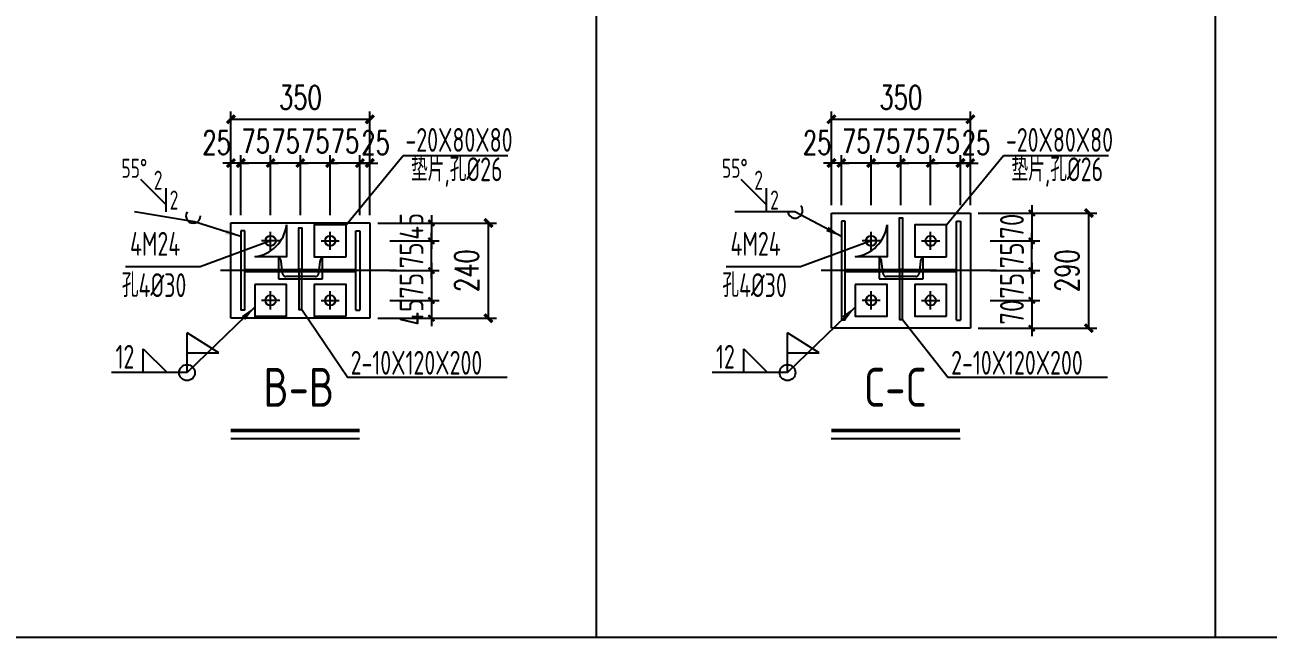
# Model space of a CAD drawing. Extents: x 180850 to 1399066, y 113487 to 334416.
# Drawn here: x 1345252 to 1360914, y 181713 to 189428 of the extents above; entities that cross this region are included whole.
import ezdxf
from ezdxf.enums import TextEntityAlignment as Align

# ---------------------------------------------------------------- set-up
doc = ezdxf.new("R2010")
doc.units = 0
doc.header["$LTSCALE"] = 1000
doc.linetypes.add('ACAD_ISO02W100', pattern=[15, 12, -3])
for name, color, linetype in [('AXIS', 3, 'Continuous'), ('DOTE', 1, 'Continuous'), ('GZ', 50, 'Continuous'), ('HfText', 7, 'Continuous'), ('NUM', 7, 'Continuous'), ('PUB_TEXT', 7, 'Continuous'), ('PZ', 202, 'Continuous'), ('TEXT', 7, 'Continuous'), ('THIN', 7, 'Continuous'), ('WELD', 7, 'Continuous'), ('引线', 3, 'Continuous'), ('虚线', 4, 'ACAD_ISO02W100')]:
    doc.layers.add(name, color=color, linetype=linetype)
doc.styles.add('_TCH_DIM_T3', font='SIMPLEX', dxfattribs={"width": 0.705882, "bigfont": 'GBCBIG'})
doc.styles.add('C', font='tssdeng.shx', dxfattribs={"height": 3, "bigfont": 'tssdchn.shx'})
doc.styles.get("Standard").update_dxf_attribs({"font": 'gbenor.shx', "bigfont": 'gbcbig.shx'})
doc.styles.add('TSSD_Dimension', font='Tssdeng.shx', dxfattribs={"width": 0.8, "bigfont": 'hztxt.shx'})
doc.styles.add('TSSD_Label', font='tssdeng.shx', dxfattribs={"width": 0.7, "bigfont": 'hztxt.shx'})
doc.styles.add('TSSD_Norm', font='tssdeng.shx', dxfattribs={"bigfont": 'hztxt.shx'})
doc.dimstyles.new('TCH_100_5', dxfattribs={"dimtxt": 297.5, "dimasz": 100, "dimexe": 100, "dimexo": 100, "dimgap": 126.25, "dimtad": 1, "dimdec": 0, "dimlfac": 0.2, "dimzin": 0, "dimdsep": 46, "dimtxsty": '_TCH_DIM_T3', "dimblk": 'ARCHTICK', "dimcen": 0.09, "dimclrd": 126, "dimclre": 126, "dimclrt": 7, "dimazin": 2, "dimtfac": 1, "dimtdec": 0, "dimtix": 1, "dimtmove": 2, "dimatfit": 3, "dimfxl": 1, "dimtolj": 1, "dimtzin": 0, "dimarcsym": 0})
doc.dimstyles.new('TSSD_20_100', dxfattribs={"dimtxt": 300, "dimasz": 75, "dimexe": 100, "dimexo": 250, "dimgap": 100, "dimtad": 1, "dimdec": 0, "dimlfac": 0.2, "dimzin": 0, "dimdsep": 46, "dimtxsty": 'TSSD_Dimension', "dimblk": 'ARCHTICK', "dimcen": 0, "dimdle": 100, "dimclrt": 7, "dimadec": 0, "dimazin": 0, "dimtfac": 1, "dimtdec": 0, "dimtix": 1, "dimtmove": 2, "dimatfit": 3, "dimfxl": 1, "dimtolj": 1, "dimtzin": 0, "dimarcsym": 0})
doc.dimstyles.new('TSSD_LEADER_STYLE_200.0', dxfattribs={"dimtxt": 0.18, "dimasz": 200, "dimexe": 0.18, "dimexo": 0.0625, "dimgap": 0.09, "dimtad": 0, "dimtih": 1, "dimtoh": 1, "dimdec": 4, "dimzin": 0, "dimdsep": 46, "dimtxsty": 'Standard', "dimcen": 0.09, "dimadec": 0, "dimazin": 0, "dimtfac": 1, "dimtdec": 4, "dimtofl": 0, "dimtmove": 0, "dimatfit": 3, "dimfxl": 1, "dimtolj": 1, "dimtzin": 0, "dimarcsym": 0})

# ---------------------------------------------------------------- blocks, each defined once
blk = doc.blocks.new('_WELD001')
at = {"linetype": 'ByBlock'}
h = blk.add_hatch(color=0, dxfattribs=at)
h.paths.add_polyline_path([(0.8, 0.5), (0, 1), (0, 0.5)], flags=16)
edge = h.paths.add_edge_path()
edge.add_line((0.8, 0.5), (0, 1))
edge.add_line((0, 0.5), (0.8, 0.5))
edge.add_line((0, 0), (0, 1))
at = {"color": 0, "linetype": 'ByBlock'}
for p, q in [((0, 0), (0, 1)), ((0.8, 0.5), (0, 1)), ((0, 0.5), (0.8, 0.5))]:
    blk.add_line(p, q, dxfattribs=at)
blk = doc.blocks.new('_WELD003')
at = {"color": 0, "linetype": 'ByBlock'}
blk.add_circle((0, 0), 0.5, dxfattribs=at)
blk = doc.blocks.new('_WELD004')
at = {"color": 0, "linetype": 'ByBlock'}
for p, q in [((0, 1), (1, 0)), ((0, 0), (0, 1))]:
    blk.add_line(p, q, dxfattribs=at)
blk = doc.blocks.new('_ArchTick')
at = {"color": 0, "linetype": 'ByBlock', "const_width": 0.4}
blk.add_lwpolyline([(-0.5, -0.5), (0.5, 0.5)], dxfattribs=at)
blk = doc.blocks.new('*D270')
at = {"layer": 'AXIS', "color": 126, "linetype": 'ByBlock', "lineweight": -2, "transparency": 16777216}
for p, q in [((1348348, 187687), (1348248, 187687)), ((1348348, 187031), (1348348, 187787)), ((1348723, 187687), (1348348, 187687)), ((1348723, 187031), (1348723, 187787)), ((1348723, 187687), (1348823, 187687))]:
    blk.add_line(p, q, dxfattribs=at)
at = {"layer": 'Defpoints', "color": 0, "linetype": 'ByBlock', "transparency": 16777216}
for p in [(1348348, 187687), (1348348, 186931), (1348723, 186931)]:
    blk.add_point(p, dxfattribs=at)
at = {"layer": 'AXIS', "color": 126, "linetype": 'ByBlock', "lineweight": -2, "transparency": 16777216, "xscale": 100, "yscale": 100, "zscale": 100}
blk.add_blockref('_ArchTick', (1348348, 187687), dxfattribs=at)
at = {"layer": 'AXIS', "color": 126, "linetype": 'ByBlock', "lineweight": -2, "transparency": 16777216, "xscale": 100, "yscale": 100, "zscale": 100, "rotation": 180}
blk.add_blockref('_ArchTick', (1348723, 187687), dxfattribs=at)
at = {"layer": 'AXIS', "color": 7, "linetype": 'ByBlock', "transparency": 16777216, "insert": (1348536, 187962), "char_height": 297.5, "attachment_point": 5, "style": '_TCH_DIM_T3'}
blk.add_mtext('\\A1;75', dxfattribs=at)
blk = doc.blocks.new('*D271')
at = {"layer": 'AXIS', "color": 126, "linetype": 'ByBlock', "lineweight": -2, "transparency": 16777216}
for p, q in [((1347848, 187031), (1347848, 188338)), ((1349598, 187031), (1349598, 188338)), ((1347848, 188238), (1349598, 188238))]:
    blk.add_line(p, q, dxfattribs=at)
at = {"layer": 'Defpoints', "color": 0, "linetype": 'ByBlock', "transparency": 16777216}
for p in [(1349598, 188238), (1347848, 186931), (1349598, 186931)]:
    blk.add_point(p, dxfattribs=at)
at = {"layer": 'AXIS', "color": 126, "linetype": 'ByBlock', "lineweight": -2, "transparency": 16777216, "xscale": 100, "yscale": 100, "zscale": 100, "rotation": 180}
blk.add_blockref('_ArchTick', (1347848, 188238), dxfattribs=at)
at = {"layer": 'AXIS', "color": 126, "linetype": 'ByBlock', "lineweight": -2, "transparency": 16777216, "xscale": 100, "yscale": 100, "zscale": 100}
blk.add_blockref('_ArchTick', (1349598, 188238), dxfattribs=at)
at = {"layer": 'AXIS', "color": 7, "linetype": 'ByBlock', "transparency": 16777216, "insert": (1348723, 188513), "char_height": 297.5, "attachment_point": 5, "style": '_TCH_DIM_T3'}
blk.add_mtext('\\A1;350', dxfattribs=at)
blk = doc.blocks.new('*D272')
at = {"layer": 'AXIS', "color": 126, "linetype": 'ByBlock', "lineweight": -2, "transparency": 16777216}
for p, q in [((1347848, 187687), (1347748, 187687)), ((1347848, 187031), (1347848, 187787)), ((1347973, 187687), (1347848, 187687)), ((1347973, 187031), (1347973, 187787)), ((1347973, 187687), (1348073, 187687))]:
    blk.add_line(p, q, dxfattribs=at)
at = {"layer": 'Defpoints', "color": 0, "linetype": 'ByBlock', "transparency": 16777216}
for p in [(1347848, 187687), (1347848, 186931), (1347973, 186931)]:
    blk.add_point(p, dxfattribs=at)
at = {"layer": 'AXIS', "color": 126, "linetype": 'ByBlock', "lineweight": -2, "transparency": 16777216, "xscale": 100, "yscale": 100, "zscale": 100}
blk.add_blockref('_ArchTick', (1347848, 187687), dxfattribs=at)
at = {"layer": 'AXIS', "color": 126, "linetype": 'ByBlock', "lineweight": -2, "transparency": 16777216, "xscale": 100, "yscale": 100, "zscale": 100, "rotation": 180}
blk.add_blockref('_ArchTick', (1347973, 187687), dxfattribs=at)
at = {"layer": 'AXIS', "color": 7, "linetype": 'ByBlock', "transparency": 16777216, "insert": (1347668, 187945), "char_height": 297.5, "attachment_point": 5, "style": '_TCH_DIM_T3'}
blk.add_mtext('\\A1;25', dxfattribs=at)
blk = doc.blocks.new('*D273')
at = {"layer": 'AXIS', "color": 126, "linetype": 'ByBlock', "lineweight": -2, "transparency": 16777216}
for p, q in [((1349473, 187687), (1349373, 187687)), ((1349473, 187031), (1349473, 187787)), ((1349598, 187687), (1349473, 187687)), ((1349598, 187031), (1349598, 187787)), ((1349598, 187687), (1349698, 187687))]:
    blk.add_line(p, q, dxfattribs=at)
at = {"layer": 'Defpoints', "color": 0, "linetype": 'ByBlock', "transparency": 16777216}
for p in [(1349473, 187687), (1349473, 186931), (1349598, 186931)]:
    blk.add_point(p, dxfattribs=at)
at = {"layer": 'AXIS', "color": 126, "linetype": 'ByBlock', "lineweight": -2, "transparency": 16777216, "xscale": 100, "yscale": 100, "zscale": 100}
blk.add_blockref('_ArchTick', (1349473, 187687), dxfattribs=at)
at = {"layer": 'AXIS', "color": 126, "linetype": 'ByBlock', "lineweight": -2, "transparency": 16777216, "xscale": 100, "yscale": 100, "zscale": 100, "rotation": 180}
blk.add_blockref('_ArchTick', (1349598, 187687), dxfattribs=at)
at = {"layer": 'AXIS', "color": 7, "linetype": 'ByBlock', "transparency": 16777216, "insert": (1349670, 187942), "char_height": 297.5, "attachment_point": 5, "style": '_TCH_DIM_T3'}
blk.add_mtext('\\A1;25', dxfattribs=at)
blk = doc.blocks.new('*D274')
at = {"layer": 'AXIS', "color": 126, "linetype": 'ByBlock', "lineweight": -2, "transparency": 16777216}
for p, q in [((1348723, 187687), (1348623, 187687)), ((1348723, 187031), (1348723, 187787)), ((1349098, 187687), (1348723, 187687)), ((1349098, 187031), (1349098, 187787)), ((1349098, 187687), (1349198, 187687))]:
    blk.add_line(p, q, dxfattribs=at)
at = {"layer": 'Defpoints', "color": 0, "linetype": 'ByBlock', "transparency": 16777216}
for p in [(1348723, 187687), (1348723, 186931), (1349098, 186931)]:
    blk.add_point(p, dxfattribs=at)
at = {"layer": 'AXIS', "color": 126, "linetype": 'ByBlock', "lineweight": -2, "transparency": 16777216, "xscale": 100, "yscale": 100, "zscale": 100}
blk.add_blockref('_ArchTick', (1348723, 187687), dxfattribs=at)
at = {"layer": 'AXIS', "color": 126, "linetype": 'ByBlock', "lineweight": -2, "transparency": 16777216, "xscale": 100, "yscale": 100, "zscale": 100, "rotation": 180}
blk.add_blockref('_ArchTick', (1349098, 187687), dxfattribs=at)
at = {"layer": 'AXIS', "color": 7, "linetype": 'ByBlock', "transparency": 16777216, "insert": (1348911, 187962), "char_height": 297.5, "attachment_point": 5, "style": '_TCH_DIM_T3'}
blk.add_mtext('\\A1;75', dxfattribs=at)
blk = doc.blocks.new('*D275')
at = {"layer": 'AXIS', "color": 126, "linetype": 'ByBlock', "lineweight": -2, "transparency": 16777216}
for p, q in [((1347973, 187687), (1347873, 187687)), ((1347973, 187031), (1347973, 187787)), ((1348348, 187687), (1347973, 187687)), ((1348348, 187031), (1348348, 187787)), ((1348348, 187687), (1348448, 187687))]:
    blk.add_line(p, q, dxfattribs=at)
at = {"layer": 'Defpoints', "color": 0, "linetype": 'ByBlock', "transparency": 16777216}
for p in [(1347973, 187687), (1347973, 186931), (1348348, 186931)]:
    blk.add_point(p, dxfattribs=at)
at = {"layer": 'AXIS', "color": 126, "linetype": 'ByBlock', "lineweight": -2, "transparency": 16777216, "xscale": 100, "yscale": 100, "zscale": 100}
blk.add_blockref('_ArchTick', (1347973, 187687), dxfattribs=at)
at = {"layer": 'AXIS', "color": 126, "linetype": 'ByBlock', "lineweight": -2, "transparency": 16777216, "xscale": 100, "yscale": 100, "zscale": 100, "rotation": 180}
blk.add_blockref('_ArchTick', (1348348, 187687), dxfattribs=at)
at = {"layer": 'AXIS', "color": 7, "linetype": 'ByBlock', "transparency": 16777216, "insert": (1348161, 187962), "char_height": 297.5, "attachment_point": 5, "style": '_TCH_DIM_T3'}
blk.add_mtext('\\A1;75', dxfattribs=at)
blk = doc.blocks.new('*D276')
at = {"layer": 'AXIS', "color": 126, "linetype": 'ByBlock', "lineweight": -2, "transparency": 16777216}
for p, q in [((1349098, 187687), (1348998, 187687)), ((1349098, 187031), (1349098, 187787)), ((1349473, 187687), (1349098, 187687)), ((1349473, 187031), (1349473, 187787)), ((1349473, 187687), (1349573, 187687))]:
    blk.add_line(p, q, dxfattribs=at)
at = {"layer": 'Defpoints', "color": 0, "linetype": 'ByBlock', "transparency": 16777216}
for p in [(1349098, 187687), (1349098, 186931), (1349473, 186931)]:
    blk.add_point(p, dxfattribs=at)
at = {"layer": 'AXIS', "color": 126, "linetype": 'ByBlock', "lineweight": -2, "transparency": 16777216, "xscale": 100, "yscale": 100, "zscale": 100}
blk.add_blockref('_ArchTick', (1349098, 187687), dxfattribs=at)
at = {"layer": 'AXIS', "color": 126, "linetype": 'ByBlock', "lineweight": -2, "transparency": 16777216, "xscale": 100, "yscale": 100, "zscale": 100, "rotation": 180}
blk.add_blockref('_ArchTick', (1349473, 187687), dxfattribs=at)
at = {"layer": 'AXIS', "color": 7, "linetype": 'ByBlock', "transparency": 16777216, "insert": (1349286, 187962), "char_height": 297.5, "attachment_point": 5, "style": '_TCH_DIM_T3'}
blk.add_mtext('\\A1;75', dxfattribs=at)
blk = doc.blocks.new('*D277')
at = {"layer": 'AXIS', "color": 0, "linetype": 'ByBlock', "lineweight": -2, "transparency": 16777216}
for p, q in [((1349848, 185956), (1350473, 185956)), ((1350373, 186056), (1350373, 185631)), ((1349848, 185731), (1350473, 185731))]:
    blk.add_line(p, q, dxfattribs=at)
at = {"layer": 'Defpoints', "color": 0, "linetype": 'ByBlock', "transparency": 16777216}
for p in [(1349598, 185956), (1349598, 185731), (1350373, 185731)]:
    blk.add_point(p, dxfattribs=at)
at = {"layer": 'AXIS', "color": 0, "linetype": 'ByBlock', "lineweight": -2, "transparency": 16777216, "xscale": 75, "yscale": 75, "zscale": 75}
for p, rotation in [((1350373, 185956), 90), ((1350373, 185731), 270)]:
    blk.add_blockref('_ArchTick', p, dxfattribs=dict(at, rotation=rotation))
at = {"layer": 'AXIS', "color": 7, "linetype": 'ByBlock', "transparency": 16777216, "insert": (1350123, 185808), "char_height": 300, "attachment_point": 5, "rotation": 90, "style": 'TSSD_Dimension'}
blk.add_mtext('\\A1;45', dxfattribs=at)
blk = doc.blocks.new('*D278')
at = {"layer": 'AXIS', "color": 0, "linetype": 'ByBlock', "lineweight": -2, "transparency": 16777216}
for p, q in [((1349848, 186706), (1350473, 186706)), ((1350373, 186231), (1350373, 186806)), ((1349848, 186331), (1350473, 186331))]:
    blk.add_line(p, q, dxfattribs=at)
at = {"layer": 'Defpoints', "color": 0, "linetype": 'ByBlock', "transparency": 16777216}
for p in [(1349598, 186706), (1350373, 186706), (1349598, 186331)]:
    blk.add_point(p, dxfattribs=at)
at = {"layer": 'AXIS', "color": 0, "linetype": 'ByBlock', "lineweight": -2, "transparency": 16777216, "xscale": 75, "yscale": 75, "zscale": 75}
for p, rotation in [((1350373, 186706), 90), ((1350373, 186331), 270)]:
    blk.add_blockref('_ArchTick', p, dxfattribs=dict(at, rotation=rotation))
at = {"layer": 'AXIS', "color": 7, "linetype": 'ByBlock', "transparency": 16777216, "insert": (1350123, 186523), "char_height": 300, "attachment_point": 5, "rotation": 90, "style": 'TSSD_Dimension'}
blk.add_mtext('\\A1;75', dxfattribs=at)
blk = doc.blocks.new('_WELD008')
at = {"color": 0, "linetype": 'ByBlock'}
for p, q in [((0, 0.3), (1.061, 1.361)), ((0, 0), (0, 1))]:
    blk.add_line(p, q, dxfattribs=at)
for tag, p in [('C', (1.286, 1.416)), ('B', (0.288, 0.856)), ('A', (-0.303, -0.009))]:
    blk.add_attdef(tag, text='', height=0.8, dxfattribs=at).set_placement(p, align=Align.CENTER)
blk = doc.blocks.new('*D279')
at = {"layer": 'AXIS', "color": 126, "linetype": 'ByBlock', "lineweight": -2, "transparency": 16777216}
for p, q in [((1349698, 186931), (1351192, 186931)), ((1351092, 185731), (1351092, 186931)), ((1349698, 185731), (1351192, 185731))]:
    blk.add_line(p, q, dxfattribs=at)
at = {"layer": 'Defpoints', "color": 0, "linetype": 'ByBlock', "transparency": 16777216}
for p in [(1349598, 186931), (1351092, 186931), (1349598, 185731)]:
    blk.add_point(p, dxfattribs=at)
at = {"layer": 'AXIS', "color": 126, "linetype": 'ByBlock', "lineweight": -2, "transparency": 16777216, "xscale": 100, "yscale": 100, "zscale": 100}
for p, rotation in [((1351092, 186931), 90), ((1351092, 185731), 270)]:
    blk.add_blockref('_ArchTick', p, dxfattribs=dict(at, rotation=rotation))
at = {"layer": 'AXIS', "color": 7, "linetype": 'ByBlock', "transparency": 16777216, "insert": (1350817, 186331), "char_height": 297.5, "attachment_point": 5, "rotation": 90, "style": '_TCH_DIM_T3'}
blk.add_mtext('\\A1;240', dxfattribs=at)
blk = doc.blocks.new('*D280')
at = {"layer": 'AXIS', "color": 0, "linetype": 'ByBlock', "lineweight": -2, "transparency": 16777216}
for p, q in [((1350373, 186431), (1350373, 185856)), ((1349848, 186331), (1350473, 186331)), ((1349848, 185956), (1350473, 185956))]:
    blk.add_line(p, q, dxfattribs=at)
at = {"layer": 'Defpoints', "color": 0, "linetype": 'ByBlock', "transparency": 16777216}
for p in [(1349598, 186331), (1349598, 185956), (1350373, 185956)]:
    blk.add_point(p, dxfattribs=at)
at = {"layer": 'AXIS', "color": 0, "linetype": 'ByBlock', "lineweight": -2, "transparency": 16777216, "xscale": 75, "yscale": 75, "zscale": 75}
for p, rotation in [((1350373, 186331), 90), ((1350373, 185956), 270)]:
    blk.add_blockref('_ArchTick', p, dxfattribs=dict(at, rotation=rotation))
at = {"layer": 'AXIS', "color": 7, "linetype": 'ByBlock', "transparency": 16777216, "insert": (1350123, 186140), "char_height": 300, "attachment_point": 5, "rotation": 90, "style": 'TSSD_Dimension'}
blk.add_mtext('\\A1;75', dxfattribs=at)
blk = doc.blocks.new('*D281')
at = {"layer": 'AXIS', "color": 0, "linetype": 'ByBlock', "lineweight": -2, "transparency": 16777216}
for p, q in [((1350373, 187031), (1350373, 186606)), ((1349723, 186931), (1350473, 186931)), ((1349848, 186706), (1350473, 186706))]:
    blk.add_line(p, q, dxfattribs=at)
at = {"layer": 'Defpoints', "color": 0, "linetype": 'ByBlock', "transparency": 16777216}
for p in [(1349473, 186931), (1349598, 186706), (1350373, 186706)]:
    blk.add_point(p, dxfattribs=at)
at = {"layer": 'AXIS', "color": 0, "linetype": 'ByBlock', "lineweight": -2, "transparency": 16777216, "xscale": 75, "yscale": 75, "zscale": 75}
for p, rotation in [((1350373, 186931), 90), ((1350373, 186706), 270)]:
    blk.add_blockref('_ArchTick', p, dxfattribs=dict(at, rotation=rotation))
at = {"layer": 'AXIS', "color": 7, "linetype": 'ByBlock', "transparency": 16777216, "insert": (1350123, 186890), "char_height": 300, "attachment_point": 5, "rotation": 90, "style": 'TSSD_Dimension'}
blk.add_mtext('\\A1;45', dxfattribs=at)
blk = doc.blocks.new('*D970')
at = {"layer": 'AXIS', "color": 126, "linetype": 'ByBlock', "lineweight": -2, "transparency": 16777216}
for p, q in [((1355913, 187687), (1355813, 187687)), ((1355913, 187156), (1355913, 187787)), ((1356288, 187687), (1355913, 187687)), ((1356288, 187156), (1356288, 187787)), ((1356288, 187687), (1356388, 187687))]:
    blk.add_line(p, q, dxfattribs=at)
at = {"layer": 'Defpoints', "color": 0, "linetype": 'ByBlock', "transparency": 16777216}
for p in [(1355913, 187687), (1355913, 187056), (1356288, 187056)]:
    blk.add_point(p, dxfattribs=at)
at = {"layer": 'AXIS', "color": 126, "linetype": 'ByBlock', "lineweight": -2, "transparency": 16777216, "xscale": 100, "yscale": 100, "zscale": 100}
blk.add_blockref('_ArchTick', (1355913, 187687), dxfattribs=at)
at = {"layer": 'AXIS', "color": 126, "linetype": 'ByBlock', "lineweight": -2, "transparency": 16777216, "xscale": 100, "yscale": 100, "zscale": 100, "rotation": 180}
blk.add_blockref('_ArchTick', (1356288, 187687), dxfattribs=at)
at = {"layer": 'AXIS', "color": 7, "linetype": 'ByBlock', "transparency": 16777216, "insert": (1356101, 187962), "char_height": 297.5, "attachment_point": 5, "style": '_TCH_DIM_T3'}
blk.add_mtext('\\A1;75', dxfattribs=at)
blk = doc.blocks.new('*D971')
at = {"layer": 'AXIS', "color": 126, "linetype": 'ByBlock', "lineweight": -2, "transparency": 16777216}
for p, q in [((1355413, 187156), (1355413, 188338)), ((1357163, 187156), (1357163, 188338)), ((1355413, 188238), (1357163, 188238))]:
    blk.add_line(p, q, dxfattribs=at)
at = {"layer": 'Defpoints', "color": 0, "linetype": 'ByBlock', "transparency": 16777216}
for p in [(1357163, 188238), (1355413, 187056), (1357163, 187056)]:
    blk.add_point(p, dxfattribs=at)
at = {"layer": 'AXIS', "color": 126, "linetype": 'ByBlock', "lineweight": -2, "transparency": 16777216, "xscale": 100, "yscale": 100, "zscale": 100, "rotation": 180}
blk.add_blockref('_ArchTick', (1355413, 188238), dxfattribs=at)
at = {"layer": 'AXIS', "color": 126, "linetype": 'ByBlock', "lineweight": -2, "transparency": 16777216, "xscale": 100, "yscale": 100, "zscale": 100}
blk.add_blockref('_ArchTick', (1357163, 188238), dxfattribs=at)
at = {"layer": 'AXIS', "color": 7, "linetype": 'ByBlock', "transparency": 16777216, "insert": (1356288, 188513), "char_height": 297.5, "attachment_point": 5, "style": '_TCH_DIM_T3'}
blk.add_mtext('\\A1;350', dxfattribs=at)
blk = doc.blocks.new('*D972')
at = {"layer": 'AXIS', "color": 126, "linetype": 'ByBlock', "lineweight": -2, "transparency": 16777216}
for p, q in [((1355413, 187687), (1355313, 187687)), ((1355413, 187156), (1355413, 187787)), ((1355538, 187687), (1355413, 187687)), ((1355538, 187156), (1355538, 187787)), ((1355538, 187687), (1355638, 187687))]:
    blk.add_line(p, q, dxfattribs=at)
at = {"layer": 'Defpoints', "color": 0, "linetype": 'ByBlock', "transparency": 16777216}
for p in [(1355413, 187687), (1355413, 187056), (1355538, 187056)]:
    blk.add_point(p, dxfattribs=at)
at = {"layer": 'AXIS', "color": 126, "linetype": 'ByBlock', "lineweight": -2, "transparency": 16777216, "xscale": 100, "yscale": 100, "zscale": 100}
blk.add_blockref('_ArchTick', (1355413, 187687), dxfattribs=at)
at = {"layer": 'AXIS', "color": 126, "linetype": 'ByBlock', "lineweight": -2, "transparency": 16777216, "xscale": 100, "yscale": 100, "zscale": 100, "rotation": 180}
blk.add_blockref('_ArchTick', (1355538, 187687), dxfattribs=at)
at = {"layer": 'AXIS', "color": 7, "linetype": 'ByBlock', "transparency": 16777216, "insert": (1355233, 187945), "char_height": 297.5, "attachment_point": 5, "style": '_TCH_DIM_T3'}
blk.add_mtext('\\A1;25', dxfattribs=at)
blk = doc.blocks.new('*D973')
at = {"layer": 'AXIS', "color": 126, "linetype": 'ByBlock', "lineweight": -2, "transparency": 16777216}
for p, q in [((1357038, 187687), (1356938, 187687)), ((1357038, 187156), (1357038, 187787)), ((1357163, 187687), (1357038, 187687)), ((1357163, 187156), (1357163, 187787)), ((1357163, 187687), (1357263, 187687))]:
    blk.add_line(p, q, dxfattribs=at)
at = {"layer": 'Defpoints', "color": 0, "linetype": 'ByBlock', "transparency": 16777216}
for p in [(1357038, 187687), (1357038, 187056), (1357163, 187056)]:
    blk.add_point(p, dxfattribs=at)
at = {"layer": 'AXIS', "color": 126, "linetype": 'ByBlock', "lineweight": -2, "transparency": 16777216, "xscale": 100, "yscale": 100, "zscale": 100}
blk.add_blockref('_ArchTick', (1357038, 187687), dxfattribs=at)
at = {"layer": 'AXIS', "color": 126, "linetype": 'ByBlock', "lineweight": -2, "transparency": 16777216, "xscale": 100, "yscale": 100, "zscale": 100, "rotation": 180}
blk.add_blockref('_ArchTick', (1357163, 187687), dxfattribs=at)
at = {"layer": 'AXIS', "color": 7, "linetype": 'ByBlock', "transparency": 16777216, "insert": (1357234, 187942), "char_height": 297.5, "attachment_point": 5, "style": '_TCH_DIM_T3'}
blk.add_mtext('\\A1;25', dxfattribs=at)
blk = doc.blocks.new('*D974')
at = {"layer": 'AXIS', "color": 126, "linetype": 'ByBlock', "lineweight": -2, "transparency": 16777216}
for p, q in [((1356288, 187687), (1356188, 187687)), ((1356288, 187156), (1356288, 187787)), ((1356663, 187687), (1356288, 187687)), ((1356663, 187156), (1356663, 187787)), ((1356663, 187687), (1356763, 187687))]:
    blk.add_line(p, q, dxfattribs=at)
at = {"layer": 'Defpoints', "color": 0, "linetype": 'ByBlock', "transparency": 16777216}
for p in [(1356288, 187687), (1356288, 187056), (1356663, 187056)]:
    blk.add_point(p, dxfattribs=at)
at = {"layer": 'AXIS', "color": 126, "linetype": 'ByBlock', "lineweight": -2, "transparency": 16777216, "xscale": 100, "yscale": 100, "zscale": 100}
blk.add_blockref('_ArchTick', (1356288, 187687), dxfattribs=at)
at = {"layer": 'AXIS', "color": 126, "linetype": 'ByBlock', "lineweight": -2, "transparency": 16777216, "xscale": 100, "yscale": 100, "zscale": 100, "rotation": 180}
blk.add_blockref('_ArchTick', (1356663, 187687), dxfattribs=at)
at = {"layer": 'AXIS', "color": 7, "linetype": 'ByBlock', "transparency": 16777216, "insert": (1356476, 187962), "char_height": 297.5, "attachment_point": 5, "style": '_TCH_DIM_T3'}
blk.add_mtext('\\A1;75', dxfattribs=at)
blk = doc.blocks.new('*D975')
at = {"layer": 'AXIS', "color": 126, "linetype": 'ByBlock', "lineweight": -2, "transparency": 16777216}
for p, q in [((1355538, 187687), (1355438, 187687)), ((1355538, 187156), (1355538, 187787)), ((1355913, 187687), (1355538, 187687)), ((1355913, 187156), (1355913, 187787)), ((1355913, 187687), (1356013, 187687))]:
    blk.add_line(p, q, dxfattribs=at)
at = {"layer": 'Defpoints', "color": 0, "linetype": 'ByBlock', "transparency": 16777216}
for p in [(1355538, 187687), (1355538, 187056), (1355913, 187056)]:
    blk.add_point(p, dxfattribs=at)
at = {"layer": 'AXIS', "color": 126, "linetype": 'ByBlock', "lineweight": -2, "transparency": 16777216, "xscale": 100, "yscale": 100, "zscale": 100}
blk.add_blockref('_ArchTick', (1355538, 187687), dxfattribs=at)
at = {"layer": 'AXIS', "color": 126, "linetype": 'ByBlock', "lineweight": -2, "transparency": 16777216, "xscale": 100, "yscale": 100, "zscale": 100, "rotation": 180}
blk.add_blockref('_ArchTick', (1355913, 187687), dxfattribs=at)
at = {"layer": 'AXIS', "color": 7, "linetype": 'ByBlock', "transparency": 16777216, "insert": (1355726, 187962), "char_height": 297.5, "attachment_point": 5, "style": '_TCH_DIM_T3'}
blk.add_mtext('\\A1;75', dxfattribs=at)
blk = doc.blocks.new('*D976')
at = {"layer": 'AXIS', "color": 126, "linetype": 'ByBlock', "lineweight": -2, "transparency": 16777216}
for p, q in [((1356663, 187687), (1356563, 187687)), ((1356663, 187156), (1356663, 187787)), ((1357038, 187687), (1356663, 187687)), ((1357038, 187156), (1357038, 187787)), ((1357038, 187687), (1357138, 187687))]:
    blk.add_line(p, q, dxfattribs=at)
at = {"layer": 'Defpoints', "color": 0, "linetype": 'ByBlock', "transparency": 16777216}
for p in [(1356663, 187687), (1356663, 187056), (1357038, 187056)]:
    blk.add_point(p, dxfattribs=at)
at = {"layer": 'AXIS', "color": 126, "linetype": 'ByBlock', "lineweight": -2, "transparency": 16777216, "xscale": 100, "yscale": 100, "zscale": 100}
blk.add_blockref('_ArchTick', (1356663, 187687), dxfattribs=at)
at = {"layer": 'AXIS', "color": 126, "linetype": 'ByBlock', "lineweight": -2, "transparency": 16777216, "xscale": 100, "yscale": 100, "zscale": 100, "rotation": 180}
blk.add_blockref('_ArchTick', (1357038, 187687), dxfattribs=at)
at = {"layer": 'AXIS', "color": 7, "linetype": 'ByBlock', "transparency": 16777216, "insert": (1356851, 187962), "char_height": 297.5, "attachment_point": 5, "style": '_TCH_DIM_T3'}
blk.add_mtext('\\A1;75', dxfattribs=at)
blk = doc.blocks.new('*D977')
at = {"layer": 'AXIS', "color": 0, "linetype": 'ByBlock', "lineweight": -2, "transparency": 16777216}
for p, q in [((1357413, 185956), (1358037, 185956)), ((1357937, 186056), (1357937, 185506)), ((1357413, 185606), (1358037, 185606))]:
    blk.add_line(p, q, dxfattribs=at)
at = {"layer": 'Defpoints', "color": 0, "linetype": 'ByBlock', "transparency": 16777216}
for p in [(1357163, 185956), (1357163, 185606), (1357937, 185606)]:
    blk.add_point(p, dxfattribs=at)
at = {"layer": 'AXIS', "color": 0, "linetype": 'ByBlock', "lineweight": -2, "transparency": 16777216, "xscale": 75, "yscale": 75, "zscale": 75}
for p, rotation in [((1357937, 185956), 90), ((1357937, 185606), 270)]:
    blk.add_blockref('_ArchTick', p, dxfattribs=dict(at, rotation=rotation))
at = {"layer": 'AXIS', "color": 7, "linetype": 'ByBlock', "transparency": 16777216, "insert": (1357687, 185808), "char_height": 300, "attachment_point": 5, "rotation": 90, "style": 'TSSD_Dimension'}
blk.add_mtext('\\A1;70', dxfattribs=at)
blk = doc.blocks.new('*D978')
at = {"layer": 'AXIS', "color": 0, "linetype": 'ByBlock', "lineweight": -2, "transparency": 16777216}
for p, q in [((1357413, 186706), (1358037, 186706)), ((1357937, 186231), (1357937, 186806)), ((1357413, 186331), (1358037, 186331))]:
    blk.add_line(p, q, dxfattribs=at)
at = {"layer": 'Defpoints', "color": 0, "linetype": 'ByBlock', "transparency": 16777216}
for p in [(1357163, 186706), (1357937, 186706), (1357163, 186331)]:
    blk.add_point(p, dxfattribs=at)
at = {"layer": 'AXIS', "color": 0, "linetype": 'ByBlock', "lineweight": -2, "transparency": 16777216, "xscale": 75, "yscale": 75, "zscale": 75}
for p, rotation in [((1357937, 186706), 90), ((1357937, 186331), 270)]:
    blk.add_blockref('_ArchTick', p, dxfattribs=dict(at, rotation=rotation))
at = {"layer": 'AXIS', "color": 7, "linetype": 'ByBlock', "transparency": 16777216, "insert": (1357687, 186523), "char_height": 300, "attachment_point": 5, "rotation": 90, "style": 'TSSD_Dimension'}
blk.add_mtext('\\A1;75', dxfattribs=at)
blk = doc.blocks.new('*D979')
at = {"layer": 'AXIS', "color": 126, "linetype": 'ByBlock', "lineweight": -2, "transparency": 16777216}
for p, q in [((1357263, 187056), (1358756, 187056)), ((1358656, 185606), (1358656, 187056)), ((1357263, 185606), (1358756, 185606))]:
    blk.add_line(p, q, dxfattribs=at)
at = {"layer": 'Defpoints', "color": 0, "linetype": 'ByBlock', "transparency": 16777216}
for p in [(1357163, 187056), (1358656, 187056), (1357163, 185606)]:
    blk.add_point(p, dxfattribs=at)
at = {"layer": 'AXIS', "color": 126, "linetype": 'ByBlock', "lineweight": -2, "transparency": 16777216, "xscale": 100, "yscale": 100, "zscale": 100}
for p, rotation in [((1358656, 187056), 90), ((1358656, 185606), 270)]:
    blk.add_blockref('_ArchTick', p, dxfattribs=dict(at, rotation=rotation))
at = {"layer": 'AXIS', "color": 7, "linetype": 'ByBlock', "transparency": 16777216, "insert": (1358381, 186331), "char_height": 297.5, "attachment_point": 5, "rotation": 90, "style": '_TCH_DIM_T3'}
blk.add_mtext('\\A1;290', dxfattribs=at)
blk = doc.blocks.new('*D980')
at = {"layer": 'AXIS', "color": 0, "linetype": 'ByBlock', "lineweight": -2, "transparency": 16777216}
for p, q in [((1357937, 186431), (1357937, 185856)), ((1357413, 186331), (1358037, 186331)), ((1357413, 185956), (1358037, 185956))]:
    blk.add_line(p, q, dxfattribs=at)
at = {"layer": 'Defpoints', "color": 0, "linetype": 'ByBlock', "transparency": 16777216}
for p in [(1357163, 186331), (1357163, 185956), (1357937, 185956)]:
    blk.add_point(p, dxfattribs=at)
at = {"layer": 'AXIS', "color": 0, "linetype": 'ByBlock', "lineweight": -2, "transparency": 16777216, "xscale": 75, "yscale": 75, "zscale": 75}
for p, rotation in [((1357937, 186331), 90), ((1357937, 185956), 270)]:
    blk.add_blockref('_ArchTick', p, dxfattribs=dict(at, rotation=rotation))
at = {"layer": 'AXIS', "color": 7, "linetype": 'ByBlock', "transparency": 16777216, "insert": (1357687, 186140), "char_height": 300, "attachment_point": 5, "rotation": 90, "style": 'TSSD_Dimension'}
blk.add_mtext('\\A1;75', dxfattribs=at)
blk = doc.blocks.new('*D981')
at = {"layer": 'AXIS', "color": 0, "linetype": 'ByBlock', "lineweight": -2, "transparency": 16777216}
for p, q in [((1357413, 187056), (1358037, 187056)), ((1357937, 187156), (1357937, 186606)), ((1357413, 186706), (1358037, 186706))]:
    blk.add_line(p, q, dxfattribs=at)
at = {"layer": 'Defpoints', "color": 0, "linetype": 'ByBlock', "transparency": 16777216}
for p in [(1357163, 187056), (1357163, 186706), (1357937, 186706)]:
    blk.add_point(p, dxfattribs=at)
at = {"layer": 'AXIS', "color": 0, "linetype": 'ByBlock', "lineweight": -2, "transparency": 16777216, "xscale": 75, "yscale": 75, "zscale": 75}
for p, rotation in [((1357937, 187056), 90), ((1357937, 186706), 270)]:
    blk.add_blockref('_ArchTick', p, dxfattribs=dict(at, rotation=rotation))
at = {"layer": 'AXIS', "color": 7, "linetype": 'ByBlock', "transparency": 16777216, "insert": (1357687, 186890), "char_height": 300, "attachment_point": 5, "rotation": 90, "style": 'TSSD_Dimension'}
blk.add_mtext('\\A1;70', dxfattribs=at)

msp = doc.modelspace()

# ---------------------------------------------------------------- linework, layer by layer
at = {"layer": 'AXIS'}
for p, q in [((1352449.23, 197803.17), (1352449.23, 181713.13)), ((1360245.38, 197803.17), (1360245.38, 181713.13)), ((1336124.67, 181713.13), (1390581.03, 181713.13))]:
    msp.add_line(p, q, dxfattribs=at)
at = {"layer": 'AXIS', "linetype": 'ByBlock'}
for p, q in [((1349929.34, 186331.25), (1347717.25, 186331.25)), ((1357494.02, 186331.25), (1355281.92, 186331.25))]:
    msp.add_line(p, q, dxfattribs=at)
at = {"layer": 'DOTE'}
for p, q in [((1348463.44, 186706.25), (1348233.44, 186706.25)), ((1348348.44, 186591.25), (1348348.44, 186821.25)), ((1348983.44, 186706.25), (1349213.44, 186706.25)), ((1349098.44, 186591.25), (1349098.44, 186821.25)), ((1356028.11, 186706.25), (1355798.11, 186706.25)), ((1355913.11, 186591.25), (1355913.11, 186821.25)), ((1356548.11, 186706.25), (1356778.11, 186706.25)), ((1356663.11, 186591.25), (1356663.11, 186821.25)), ((1348348.44, 185841.25), (1348348.44, 186071.25)), ((1349098.44, 185841.25), (1349098.44, 186071.25)), ((1355913.11, 185841.25), (1355913.11, 186071.25)), ((1356663.11, 185841.25), (1356663.11, 186071.25)), ((1348463.44, 185956.25), (1348233.44, 185956.25)), ((1348983.44, 185956.25), (1349213.44, 185956.25)), ((1356028.11, 185956.25), (1355798.11, 185956.25)), ((1356548.11, 185956.25), (1356778.11, 185956.25))]:
    msp.add_line(p, q, dxfattribs=at)
at = {"layer": 'GZ'}
for p, q in [((1355588.11, 186956.25), (1355538.11, 186956.25)), ((1355538.11, 186956.25), (1355538.11, 185706.25)), ((1355588.11, 185706.25), (1355588.11, 186956.25)), ((1356988.11, 186956.25), (1357038.11, 186956.25)), ((1356988.11, 185706.25), (1356988.11, 186956.25)), ((1357038.11, 186956.25), (1357038.11, 185706.25)), ((1348023.44, 186831.25), (1347973.44, 186831.25)), ((1347973.44, 186831.25), (1347973.44, 185831.25)), ((1348023.44, 185831.25), (1348023.44, 186831.25)), ((1349423.44, 186831.25), (1349473.44, 186831.25)), ((1349423.44, 185831.25), (1349423.44, 186831.25)), ((1349473.44, 186831.25), (1349473.44, 185831.25)), ((1348023.44, 186346.25), (1349423.44, 186346.25)), ((1349423.44, 186316.25), (1348023.44, 186316.25)), ((1355588.11, 186346.25), (1356988.11, 186346.25)), ((1356988.11, 186316.25), (1355588.11, 186316.25)), ((1348023.44, 185831.25), (1347973.44, 185831.25)), ((1349423.44, 185831.25), (1349473.44, 185831.25)), ((1355588.11, 185706.25), (1355538.11, 185706.25)), ((1356988.11, 185706.25), (1357038.11, 185706.25))]:
    msp.add_line(p, q, dxfattribs=at)
for points in [[(1348548.44, 186906.25), (1348548.44, 186506.25), (1348148.44, 186506.25)], [(1356113.11, 186906.25), (1356113.11, 186506.25), (1355713.11, 186506.25)]]:
    msp.add_lwpolyline(points, dxfattribs=at)
for points in [[(1349298.44, 186506.25), (1349298.44, 186906.25), (1348898.44, 186906.25), (1348898.44, 186506.25)], [(1356863.11, 186506.25), (1356863.11, 186906.25), (1356463.11, 186906.25), (1356463.11, 186506.25)], [(1348148.44, 186156.25), (1348148.44, 185756.25), (1348548.44, 185756.25), (1348548.44, 186156.25)], [(1349298.44, 185756.25), (1349298.44, 186156.25), (1348898.44, 186156.25), (1348898.44, 185756.25)], [(1355713.11, 186156.25), (1355713.11, 185756.25), (1356113.11, 185756.25), (1356113.11, 186156.25)], [(1356863.11, 185756.25), (1356863.11, 186156.25), (1356463.11, 186156.25), (1356463.11, 185756.25)]]:
    msp.add_lwpolyline(points, close=True, dxfattribs=at)
for centre in [(1348348.44, 186706.25), (1349098.44, 186706.25), (1355913.11, 186706.25), (1356663.11, 186706.25), (1348348.44, 185956.25), (1349098.44, 185956.25), (1355913.11, 185956.25), (1356663.11, 185956.25)]:
    msp.add_circle(centre, 65, dxfattribs=at)
for centre in [(1348093.72, 186960.97), (1355658.39, 186960.97)]:
    msp.add_arc(centre, 458, 276.862015, 353.137985, dxfattribs=at)
at = {"layer": 'NUM', "const_width": 50}
for points in [[(1347846.32, 184316.57), (1349469.88, 184316.57)], [(1355410.99, 184316.57), (1357034.55, 184316.57)]]:
    msp.add_lwpolyline(points, dxfattribs=at)
at = {"layer": 'PZ'}
for p, q in [((1355413.11, 187056.25), (1357163.11, 187056.25)), ((1355413.11, 185606.25), (1355413.11, 187056.25)), ((1357163.11, 187056.25), (1357163.11, 185606.25)), ((1347848.44, 186931.25), (1349598.44, 186931.25)), ((1347848.44, 185731.25), (1347848.44, 186931.25)), ((1349598.44, 186931.25), (1349598.44, 185731.25)), ((1349598.44, 185731.25), (1347848.44, 185731.25)), ((1357163.11, 185606.25), (1355413.11, 185606.25))]:
    msp.add_line(p, q, dxfattribs=at)
for points in [[(1348705.28, 186346.25), (1348705.28, 186871.25), (1348741.6, 186871.25), (1348741.6, 186346.25)], [(1356269.95, 186346.25), (1356269.95, 186996.25), (1356306.27, 186996.25), (1356306.27, 186346.25)], [(1348705.28, 186316.25), (1348705.28, 185841.25), (1348741.6, 185841.25), (1348741.6, 186316.25)], [(1356269.95, 186316.25), (1356269.95, 185716.25), (1356306.27, 185716.25), (1356306.27, 186316.25)]]:
    msp.add_lwpolyline(points, close=True, dxfattribs=at)
at = {"layer": 'THIN', "linetype": 'ByBlock'}
for points in [[(1347846.32, 184216.57), (1349469.88, 184216.57)], [(1355410.99, 184216.57), (1357034.55, 184216.57)]]:
    msp.add_lwpolyline(points, dxfattribs=at)
at = {"layer": 'WELD'}
for p, q in [((1347387.78, 186945.43), (1346631.29, 187070.43)), ((1354952.45, 187070.43), (1354195.96, 187070.43)), ((1347295.42, 185046), (1346344.11, 185046)), ((1354860.09, 185046), (1353908.78, 185046))]:
    msp.add_line(p, q, dxfattribs=at)
for centre, radius, start, end in [((1347372.54, 187018.79), 90.67, 145.280235, 2.427962), ((1354955.84, 187086.35), 94.51, 189.698525, 40.421821)]:
    msp.add_arc(centre, radius, start, end, dxfattribs=at)
at = {"layer": '引线'}
for p, q in [((1349298.44, 186906.25), (1350017.3, 187782.62)), ((1350017.3, 187782.62), (1351337.11, 187782.62)), ((1356863.11, 186906.25), (1357581.97, 187782.62)), ((1357581.97, 187782.62), (1358901.78, 187782.62)), ((1348348.44, 186706.25), (1347458.94, 186376.93)), ((1355913.11, 186706.25), (1355023.61, 186376.93)), ((1347458.94, 186376.93), (1346521.83, 186376.93)), ((1355023.61, 186376.93), (1354086.5, 186376.93)), ((1348741.6, 185841.25), (1349319.47, 184985.33)), ((1356306.27, 185716.25), (1356884.15, 184985.33)), ((1351325.94, 184985.33), (1349319.47, 184985.33)), ((1358890.61, 184985.33), (1356884.15, 184985.33))]:
    msp.add_line(p, q, dxfattribs=at)
at = {"layer": '虚线'}
for points in [[(1348762.86, 186229.7), (1349002.86, 186229.7), (1349002.86, 186490.7), (1348991.15, 186490.7, 0.22513565), (1348969.89, 186446.45), (1348952.26, 186295.19, -0.38531359), (1348909.72, 186256.7), (1348541, 186256.7, -0.38531359), (1348498.46, 186295.19), (1348480.84, 186446.45, 0.22513565), (1348459.57, 186490.7), (1348447.86, 186490.7), (1348447.86, 186229.7)], [(1356327.53, 186229.7), (1356567.53, 186229.7), (1356567.53, 186490.7), (1356555.83, 186490.7, 0.22513565), (1356534.56, 186446.45), (1356516.93, 186295.19, -0.38531359), (1356474.4, 186256.7), (1356105.67, 186256.7, -0.38531359), (1356063.13, 186295.19), (1356045.51, 186446.45, 0.22513565), (1356024.24, 186490.7), (1356012.53, 186490.7), (1356012.53, 186229.7)]]:
    msp.add_lwpolyline(points, format="xyb", close=True, dxfattribs=at)

# ---------------------------------------------------------------- block references
at = {"layer": 'WELD'}
ref = msp.add_blockref('_WELD008', (1347031.29, 187070.43), dxfattribs=dict(at, xscale=-300, yscale=300, zscale=300))
ref.add_attrib('2', '2', dxfattribs={"height": 240, "style": 'TSSD_Label', "width": 0.7}).set_placement((1346931.29, 187470.43), align=Align.MIDDLE_CENTER)
ref.add_attrib('2', '2', dxfattribs={"height": 240, "style": 'TSSD_Label', "width": 0.7}).set_placement((1347131.29, 187220.43), align=Align.MIDDLE_CENTER)
ref.add_attrib('55%%d', '55%%d', dxfattribs={"height": 240, "style": 'TSSD_Label', "width": 0.7}).set_placement((1346631.29, 187620.43), align=Align.MIDDLE_CENTER)
ref = msp.add_blockref('_WELD008', (1354595.96, 187070.43), dxfattribs=dict(at, xscale=-300, yscale=300, zscale=300))
ref.add_attrib('2', '2', dxfattribs={"height": 240, "style": 'TSSD_Label', "width": 0.7}).set_placement((1354495.96, 187470.43), align=Align.MIDDLE_CENTER)
ref.add_attrib('2', '2', dxfattribs={"height": 240, "style": 'TSSD_Label', "width": 0.7}).set_placement((1354695.96, 187220.43), align=Align.MIDDLE_CENTER)
ref.add_attrib('55%%d', '55%%d', dxfattribs={"height": 240, "style": 'TSSD_Label', "width": 0.7}).set_placement((1354195.96, 187620.43), align=Align.MIDDLE_CENTER)
for name, p, xscale, yscale, zscale in [('_WELD001', (1347295.42, 185046), 500, 500, 500), ('_WELD001', (1354860.09, 185046), 500, 500, 500), ('_WELD004', (1346744.11, 185046), 300, 300, 300), ('_WELD004', (1354308.78, 185046), 300, 300, 300), ('_WELD003', (1347295.42, 185046), 200, 200, 200), ('_WELD003', (1354860.09, 185046), 200, 200, 200)]:
    msp.add_blockref(name, p, dxfattribs=dict(at, xscale=xscale, yscale=yscale, zscale=zscale))

# ---------------------------------------------------------------- texts
at = {"layer": 'HfText', "style": 'TSSD_Label', "width": 0.7}
for p in [(1346394.11, 185096), (1353958.78, 185096)]:
    msp.add_text('12', height=300, dxfattribs=at).set_placement(p)
at = {"layer": 'PUB_TEXT', "style": 'C', "width": 0.8}
for s, p in [('B-B', (1348257.23, 184468.95)), ('C-C', (1355821.9, 184468.95))]:
    msp.add_text(s, height=490, dxfattribs=at).set_placement(p, align=Align.BOTTOM_LEFT)
at = {"layer": 'TEXT', "style": 'TSSD_Norm', "width": 0.7}
for s, p in [('-20X80X80', (1350047.19, 187827.82)), ('-20X80X80', (1357611.86, 187827.82)), ('垫片,孔%%c26', (1350116.32, 187457.83)), ('垫片,孔%%c26', (1357681, 187457.83)), ('4M24', (1346576.53, 186518.96)), ('4M24', (1354141.2, 186518.96)), ('孔4%%c30', (1346474.06, 185997.97)), ('孔4%%c30', (1354038.73, 185997.97)), ('2-10X120X200', (1349356.61, 185020)), ('2-10X120X200', (1356921.28, 185020))]:
    msp.add_text(s, height=300, dxfattribs=at).set_placement(p)

# ---------------------------------------------------------------- dimensions: what is measured, and where the dimension line sits
at = {"layer": 'AXIS', "linetype": 'ByBlock'}
for base, p1, p2, angle, picture, middle in [((1349598.44, 188238.32), (1347848.44, 186931.25), (1349598.44, 186931.25), 180, '*D271', (1348723.44, 188513.32)), ((1357163.11, 188238.32), (1355413.11, 187056.25), (1357163.11, 187056.25), 180, '*D971', (1356288.11, 188513.32)), ((1347973.44, 187686.89), (1348348.44, 186931.25), (1347973.44, 186931.25), 180, '*D275', (1348160.94, 187961.89)), ((1348348.44, 187686.89), (1348723.44, 186931.25), (1348348.44, 186931.25), 180, '*D270', (1348535.94, 187961.89)), ((1348723.44, 187686.89), (1349098.44, 186931.25), (1348723.44, 186931.25), 180, '*D274', (1348910.94, 187961.89)), ((1349098.44, 187686.89), (1349473.44, 186931.25), (1349098.44, 186931.25), 180, '*D276', (1349285.94, 187961.89)), ((1355538.11, 187686.89), (1355913.11, 187056.25), (1355538.11, 187056.25), 180, '*D975', (1355725.61, 187961.89)), ((1355913.11, 187686.89), (1356288.11, 187056.25), (1355913.11, 187056.25), 180, '*D970', (1356100.61, 187961.89)), ((1356288.11, 187686.89), (1356663.11, 187056.25), (1356288.11, 187056.25), 180, '*D974', (1356475.61, 187961.89)), ((1356663.11, 187686.89), (1357038.11, 187056.25), (1356663.11, 187056.25), 180, '*D976', (1356850.61, 187961.89)), ((1358656.36, 187056.25), (1357163.11, 185606.25), (1357163.11, 187056.25), 90, '*D979', (1358381.36, 186331.25)), ((1351091.69, 186931.25), (1349598.44, 185731.25), (1349598.44, 186931.25), 90, '*D279', (1350816.69, 186331.25))]:
    dim = msp.add_linear_dim(base=base, p1=p1, p2=p2, angle=angle, dimstyle='TCH_100_5', dxfattribs=at)
    dim.commit()
    dim.dimension.update_dxf_attribs({"geometry": picture, "text_midpoint": middle})
for base, p1, p2, angle, dimstyle, picture, middle in [((1347848.44, 187686.89), (1347973.44, 186931.25), (1347848.44, 186931.25), 180, 'TCH_100_5', '*D272', (1347668.22, 187945.04)), ((1349473.44, 187686.89), (1349598.44, 186931.25), (1349473.44, 186931.25), 180, 'TCH_100_5', '*D273', (1349669.56, 187942.02)), ((1355413.11, 187686.89), (1355538.11, 187056.25), (1355413.11, 187056.25), 180, 'TCH_100_5', '*D972', (1355232.89, 187945.04)), ((1357038.11, 187686.89), (1357163.11, 187056.25), (1357038.11, 187056.25), 180, 'TCH_100_5', '*D973', (1357234.23, 187942.02)), ((1350372.6, 186706.25), (1349473.44, 186931.25), (1349598.44, 186706.25), 270, 'TSSD_20_100', '*D281', (1350122.6, 186889.63)), ((1357937.27, 186706.25), (1357163.11, 187056.25), (1357163.11, 186706.25), 270, 'TSSD_20_100', '*D981', (1357687.27, 186889.63)), ((1350372.6, 186706.25), (1349598.44, 186331.25), (1349598.44, 186706.25), 90, 'TSSD_20_100', '*D278', (1350122.6, 186522.87)), ((1357937.27, 186706.25), (1357163.11, 186331.25), (1357163.11, 186706.25), 90, 'TSSD_20_100', '*D978', (1357687.27, 186522.87)), ((1350372.6, 185956.25), (1349598.44, 186331.25), (1349598.44, 185956.25), 270, 'TSSD_20_100', '*D280', (1350122.6, 186139.63)), ((1357937.27, 185956.25), (1357163.11, 186331.25), (1357163.11, 185956.25), 270, 'TSSD_20_100', '*D980', (1357687.27, 186139.63)), ((1350372.6, 185731.25), (1349598.44, 185956.25), (1349598.44, 185731.25), 90, 'TSSD_20_100', '*D277', (1350122.6, 185808.33)), ((1357937.27, 185606.25), (1357163.11, 185956.25), (1357163.11, 185606.25), 90, 'TSSD_20_100', '*D977', (1357687.27, 185808.33))]:
    dim = msp.add_linear_dim(base=base, p1=p1, p2=p2, angle=angle, dimstyle=dimstyle, dxfattribs=at)
    dim.commit()
    dim.dimension.update_dxf_attribs({"geometry": picture, "text_midpoint": middle, "dimtype": 160})

# ---------------------------------------------------------------- leaders
at = {"layer": 'WELD'}
for points in [[(1355538.11, 186762.03), (1354952.45, 187070.43)], [(1347973.44, 186762.03), (1347387.78, 186945.43)], [(1348148.44, 185872.38), (1347295.42, 185046)], [(1355713.11, 185872.38), (1354860.09, 185046)]]:
    msp.add_leader(points, dimstyle='TSSD_LEADER_STYLE_200.0', dxfattribs=at)

doc.saveas('drawing.dxf')
